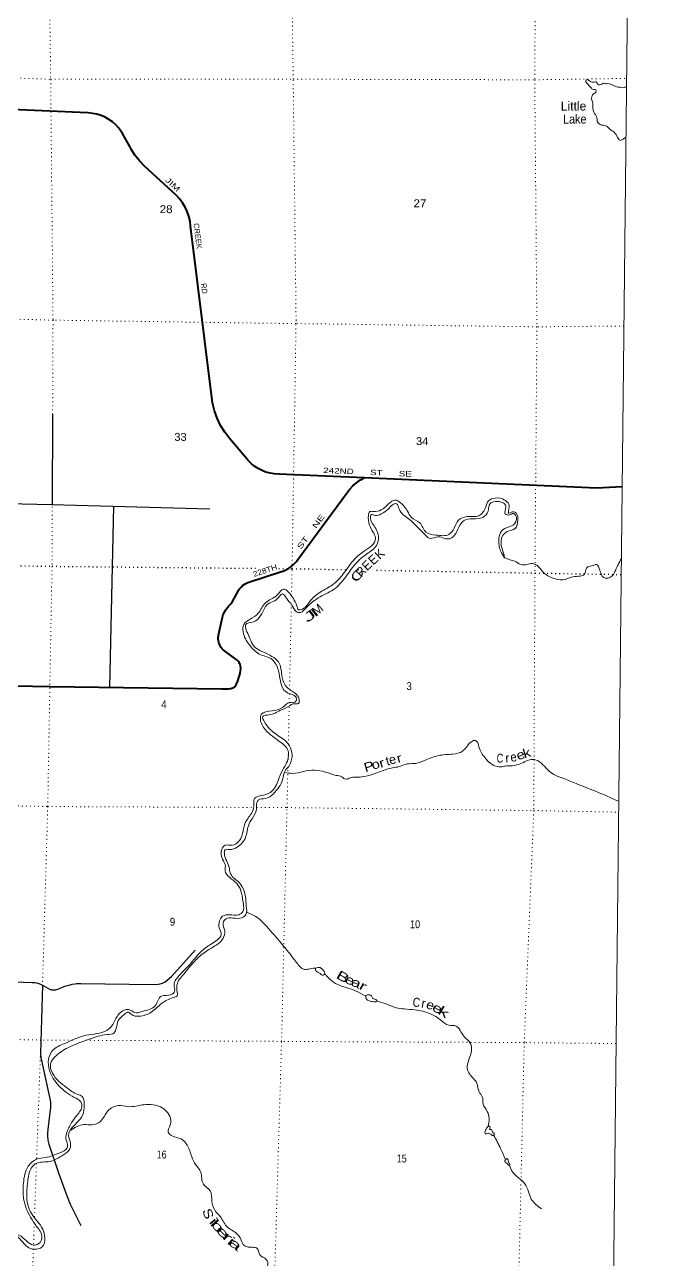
# Model space of a CAD drawing. Header units: feet. Extents: x -493433 to -244333, y 184684 to 373072.
# Drawn here: x -258986 to -244583, y 246588 to 273979 of the extents above; entities that cross this region are included whole.
import ezdxf
from ezdxf.enums import TextEntityAlignment as Align

# ---------------------------------------------------------------- set-up
doc = ezdxf.new("R2010")
doc.units = ezdxf.units.FT
doc.header["$LTSCALE"] = 60
doc.linetypes.add('DOTTED', pattern=[1.5, 0.3, -1.2])
for name, color, linetype, lineweight in [('26', 7, 'Continuous', 40), ('27', 7, 'Continuous', 13), ('29', 7, 'Continuous', 25), ('39', 7, 'Continuous', 13), ('4', 7, 'Continuous', 13), ('41', 7, 'Continuous', 13), ('6', 7, 'DOTTED', 25), ('7', 7, 'DOTTED', 13)]:
    doc.layers.add(name, color=color, linetype=linetype, lineweight=lineweight)

msp = doc.modelspace()

# ---------------------------------------------------------------- linework, layer by layer
at = {"layer": '26'}
for points in [[(-251457.32, 263924.61), (-253347.1, 264007.42), (-253452.46, 264015.19), (-253455.41, 264015.5), (-253547.36, 264029.97), (-253637.28, 264053.97), (-253724.2, 264087.24), (-253807.17, 264129.41), (-253885.28, 264180.02), (-253957.66, 264238.53), (-254023.54, 264304.27), (-254441.34, 264793.97), (-254549.96, 264935.18), (-254643.23, 265086.96), (-254720.12, 265247.66), (-254779.79, 265415.51), (-254821.59, 265588.69), (-254832, 265650.83), (-255306.98, 269513.74), (-255307, 269514.02), (-255320.96, 269623.18), (-255346.25, 269730.29), (-255382.6, 269834.16), (-255429.61, 269933.67), (-255486.76, 270027.72), (-255553.42, 270115.27), (-255628.88, 270195.38), (-256328.61, 270838.45), (-256441.3, 270954.77), (-256541.21, 271082.22), (-256627.26, 271219.42), (-256657.33, 271276.2), (-256818.93, 271561.48), (-256903.01, 271686.57), (-256968.79, 271757.72), (-257041.66, 271821.61), (-257120.8, 271877.53), (-257205.35, 271924.87), (-257294.39, 271963.11), (-257386.94, 271991.83), (-257481.98, 272010.73), (-257578.48, 272019.58), (-257589.25, 272019.94), (-259444.63, 272106.18)], [(-263789.88, 259397.74), (-258428.49, 259298.97), (-254617.32, 259241.63), (-254463.14, 259245.01), (-254426.23, 259248.22), (-254408.3, 259251.29), (-254390.79, 259256.21), (-254373.89, 259262.94), (-254357.79, 259271.4), (-254342.66, 259281.49), (-254328.67, 259293.11), (-254315.97, 259306.13), (-254304.69, 259320.4), (-254294.98, 259335.78), (-254286.92, 259352.08), (-254280.61, 259369.14), (-254279.11, 259374.22), (-254210.85, 259587.62), (-254208.73, 259596.33), (-254200.4, 259642.81), (-254196.98, 259689.89), (-254196.88, 259706.4), (-254198.93, 259731.87), (-254203.63, 259756.99), (-254210.93, 259781.48), (-254220.74, 259805.08), (-254232.98, 259827.52), (-254247.48, 259848.55), (-254264.11, 259867.96), (-254282.68, 259885.52), (-254302.98, 259901.04), (-254529.4, 260065.76), (-254559.98, 260087.4), (-254588.13, 260112.12), (-254613.55, 260139.65), (-254635.94, 260169.68), (-254655.08, 260201.89), (-254670.74, 260235.92), (-254682.76, 260271.41), (-254691.01, 260307.95), (-254695.39, 260345.16), (-254695.86, 260382.62), (-254692.41, 260419.92), (-254690.51, 260431.59), (-254602.18, 260836.12), (-254583.31, 260892.95), (-254558.6, 260947.49), (-254528.33, 260999.16), (-254492.83, 261047.37), (-254484.21, 261057.62), (-254465.52, 261075.68), (-254418.5, 261128.13), (-254377.22, 261185.21), (-254342.13, 261246.28), (-254305.4, 261317.23), (-254254.37, 261413.02), (-254243.01, 261432.23), (-254217.13, 261469.09), (-254187.54, 261503.03), (-254154.56, 261533.69), (-254118.55, 261560.74), (-254079.92, 261583.88), (-254039.08, 261602.85), (-253289.35, 261845.98), (-253259.48, 261856.02), (-253239.35, 261864), (-253197.63, 261881.22), (-253140.16, 261912.33), (-253086.27, 261949.28), (-253061.53, 261970.36), (-253036.49, 261991.7), (-253013.28, 262016.65), (-252963.46, 262070.21), (-252928.17, 262114.83), (-251851.75, 263579.94), (-251785.97, 263666.35), (-251711.52, 263745.4), (-251629.21, 263816.25), (-251539.95, 263878.09), (-251491.11, 263905.59), (-251457.32, 263924.61)], [(-245739.35, 263727.55), (-246300.86, 263698.67), (-251457.32, 263924.61)]]:
    msp.add_lwpolyline(points, dxfattribs=at)
at = {"layer": '29'}
for p, q in [((-258368.09, 265335.24), (-258376.95, 263332.07)), ((-257018.52, 263294.97), (-257107.86, 259278.59)), ((-255730.83, 252864.94), (-255210.17, 253447.6)), ((-259685.35, 252761.35), (-258817.66, 252729.9)), ((-258592.44, 252670.85), (-258634.41, 251160.59)), ((-257743.83, 252704.79), (-256135.09, 252686.44)), ((-258235.07, 248506.86), (-258061.2, 248017.21))]:
    msp.add_line(p, q, dxfattribs=at)
for points in [[(-263669.84, 263449.66), (-258381.47, 263331.72), (-254880.19, 263240.4)], [(-256135.09, 252686.44), (-256026.04, 252690.84), (-255982.68, 252699.52), (-255930.65, 252716.87), (-255872.12, 252745.07), (-255828.76, 252777.6), (-255730.83, 252864.94)], [(-258817.66, 252729.9), (-258751, 252725.55), (-258697.88, 252714.7), (-258639.35, 252695.18), (-258592.44, 252670.85)], [(-258592.44, 252670.85), (-258528.8, 252632.28), (-258424.74, 252575.88), (-258409.57, 252570.46), (-258384.64, 252566.12), (-258346.7, 252562.87), (-258329.36, 252563.95), (-258297.92, 252568.29), (-258251.31, 252580.22), (-258109.32, 252640.95), (-258077.88, 252651.8), (-258004.18, 252673.49), (-257931.56, 252690.84), (-257868.65, 252702.34), (-257837.25, 252704.93), (-257775.43, 252704.5), (-257743.83, 252704.79)], [(-258634.41, 251160.59), (-258625.28, 251066.27), (-258612.28, 250996.87), (-258417.17, 250081.55), (-258412.83, 250027.32), (-258417.17, 249964.43), (-258473.53, 249469.9), (-258480.04, 249389.63), (-258482.21, 249331.08), (-258471.37, 249229.12), (-258451.86, 249144.55), (-258235.07, 248506.86)], [(-258061.2, 248017.21), (-257974.94, 247808.43), (-257740.81, 247337.76)]]:
    msp.add_lwpolyline(points, dxfattribs=at)
at = {"layer": '39'}
for points in [[(-245641.98, 272592.42), (-245686.76, 272590.44), (-245882.95, 272608.22), (-246066.37, 272671.75), (-246096.68, 272667.85), (-246134.98, 272680.16), (-246209.87, 272650.19), (-246294.56, 272672.83), (-246302.49, 272699.14), (-246379.21, 272703.55), (-246463.87, 272730.23), (-246526.32, 272758.83), (-246546.68, 272728.6), (-246498.63, 272655.6), (-246420.36, 272568.3), (-246366, 272539.74), (-246321.59, 272535.49), (-246325.93, 272482.95), (-246394.93, 272422.63), (-246413.33, 272382.29), (-246391.99, 272228.55), (-246366.83, 272034.36), (-246300.78, 271928.93), (-246291.22, 271833.87), (-246227, 271762.82), (-246099.94, 271733.91), (-246001.42, 271656.63), (-245890.85, 271567.16), (-245822.88, 271445.55), (-245790.75, 271413.05), (-245730.05, 271432.98), (-245677.36, 271465.08), (-245654.47, 271475.35)], [(-248349.26, 262152.32), (-248435.25, 262302.32), (-248470.03, 262579.44), (-248414.57, 262744.94), (-248244.4, 262839.15), (-248122.86, 262905.29), (-248103.59, 263099.26), (-248150.34, 263132.78), (-248238.27, 263102.76), (-248329.63, 263124.59), (-248329.07, 263223.64), (-248322.45, 263322.67), (-248421.04, 263387.82), (-248588.61, 263394.68), (-248665.58, 263354.61), (-248710.98, 263182.99), (-248826.85, 263048.1), (-249051.19, 263016.81), (-249259.46, 262971.3), (-249334.69, 262880.68), (-249430.69, 262689.09), (-249564.62, 262574.49), (-249679.7, 262581.1), (-249818.83, 262618.14), (-249992.71, 262582.58), (-250093.34, 262643.7), (-250239.9, 262796.01), (-250487, 263025.61), (-250683.73, 263234.75), (-250741.64, 263350.25), (-250834.67, 263326.43), (-250930.13, 263229.85), (-251082.18, 263125.45), (-251215.67, 263089.69), (-251298.34, 263112.32), (-251319.02, 263027.51), (-251261.23, 262889.77), (-251139.52, 262628.42), (-251185.09, 262426.48), (-251398.2, 262237.46), (-251580.78, 262090.75), (-251839.07, 261770.54), (-252105.32, 261470.59), (-252437.57, 261284.16), (-252743.87, 261043.02), (-252873.7, 260940.53), (-252970.53, 260959.18), (-253060.59, 261103.13), (-253184.93, 261257.36), (-253267.21, 261348.72), (-253330.06, 261304.54), (-253437.7, 261197.9), (-253587.53, 261129.88), (-253660.72, 261043.3), (-253756.62, 260867.88), (-253914.93, 260729.14), (-254086.91, 260671.32), (-254075.49, 260547.96), (-254007.66, 260400.06), (-253937.93, 260231.95), (-253642.18, 260034.46), (-253336.53, 259802.57), (-253277.66, 259499.06), (-253175.89, 259282.27), (-252984.83, 259141.88), (-252902.73, 259018.18), (-252913.38, 258921.2), (-253030.55, 258913.67), (-253115.63, 258867.57), (-253326.26, 258761.42), (-253565.09, 258667.54), (-253708.68, 258629.81), (-253668.96, 258512.37), (-253524.62, 258323.69), (-253114.6, 257978.09), (-253059.18, 257777.7), (-253133.32, 257523.33), (-253210.61, 257426.66), (-253270.3, 257226.81), (-253471.98, 256918.47), (-253652.33, 256808.13), (-253801.93, 256780.54), (-253836.6, 256720.05), (-253849.58, 256568.5), (-253945.67, 256360.74), (-254027.31, 256207.48), (-254087.32, 255953.05), (-254272.34, 255731.56), (-254448.33, 255679.83), (-254545.31, 255672.2), (-254559.85, 255599.49), (-254508.36, 255419.33), (-254448.65, 255265.41), (-254433.05, 255166.28), (-254256.46, 254967.34), (-254156.2, 254841.53), (-254075.81, 254414.61)], [(-253244.6, 257487.47), (-253160.92, 257642.73), (-253155.47, 257893.38), (-253312.06, 258057.86), (-253651.74, 258342.48), (-253761.36, 258599.73), (-253742.77, 258672.42), (-253501.98, 258756.19), (-253271.36, 258827.88), (-253107.15, 258938.29), (-252999.97, 258945.83), (-252959.25, 259022.49), (-253192.64, 259177.23), (-253310.65, 259379.94), (-253361.62, 259651.07), (-253499.59, 259894.3), (-253785.67, 260016.95), (-254006.64, 260224.19), (-254144.39, 260505.83), (-254129.33, 260669.5), (-253989.32, 260788.11), (-253808.83, 260920.68), (-253645.95, 261154.41), (-253526.36, 261232.69), (-253378.36, 261335.09), (-253250.44, 261457.8), (-253133.71, 261386.5), (-253029.49, 261246.52), (-252955.66, 261088.49), (-252915.77, 260999.35), (-252824.82, 261013.07), (-252646.01, 261206.3), (-252422.8, 261395.27), (-252159.37, 261553.73), (-251923.76, 261793.18), (-251673.51, 262121.51), (-251450.33, 262304.42), (-251206.49, 262570.11), (-251322.17, 262827.39), (-251367.39, 263043.91), (-251330.29, 263177.16), (-251249.5, 263178.8), (-251085.73, 263212.39), (-250911.26, 263353.07), (-250777.52, 263433.31), (-250654.67, 263374.1), (-250498.22, 263183.34), (-250414.16, 263049.52), (-250227.05, 262925.32), (-250088.86, 262720.5), (-249867.08, 262656.78), (-249584.28, 262669.6), (-249464.34, 262808.52), (-249364.38, 262987.96), (-249184.21, 263063.93), (-248919.55, 263082.9), (-248764.98, 263276.24), (-248701.6, 263413.4), (-248608.41, 263465.52), (-248394.39, 263456.43), (-248269.68, 263368.91), (-248250.27, 263229.33), (-248258.85, 263140.43), (-248167.81, 263170.32), (-248083.19, 263135.56), (-248051.7, 262989.86), (-248111.31, 262804.16), (-248291.45, 262732.23), (-248390.94, 262637.69), (-248418.38, 262427.58), (-248360.94, 262229.19), (-248349.26, 262152.32)], [(-248349.26, 262152.32), (-248230.35, 262109.31), (-248121.48, 262076.45), (-247990.62, 262005.08), (-247853.3, 262004.43), (-247730.01, 262022.04), (-247627.23, 261983.15), (-247500.8, 261843.07), (-247277.44, 261700.5), (-247057.54, 261661.06), (-246833.01, 261726.71), (-246667.3, 261746.14), (-246582.28, 261782.13), (-246547.37, 261883.04), (-246500.55, 261949.53), (-246393.36, 261977.33), (-246308.42, 261999.16), (-246248.3, 261916), (-246200.59, 261782.35), (-246152.5, 261715.41), (-246053.63, 261700.79), (-245958.42, 261752.9), (-245882.97, 261881.93), (-245829.8, 261998.93), (-245757.17, 262138.29)], [(-253226.99, 257386.31), (-253045.34, 257369.28), (-252806.8, 257410.61), (-252560.26, 257439.77), (-252320.18, 257398.2), (-252082.29, 257324.3), (-251955.26, 257289.34), (-251864.67, 257238.37), (-251767.56, 257270.26), (-251654.39, 257283.88), (-251517.04, 257289.29), (-251262.23, 257350.76), (-251100.35, 257408.62), (-250932.38, 257470.49), (-250655.39, 257527.81), (-250509.58, 257577.49), (-250311.72, 257590.88), (-250135.71, 257646.65), (-249815.97, 257762.39), (-249492.66, 257797.25), (-249278.23, 257860.93), (-249190.89, 257949.47), (-249083.18, 258070.25), (-248988.11, 258098.1), (-248914.17, 257958.27), (-248780.25, 257713.03), (-248508.72, 257519.7), (-248377.44, 257521.11), (-248334.49, 257528.88), (-248175.4, 257538.35), (-247997.42, 257584), (-247861.78, 257644.01), (-247722.23, 257679.74), (-247569.05, 257626.46), (-247428.47, 257488.33), (-247283.78, 257362.31), (-247040.02, 257256.04), (-246717.64, 257125.14), (-246326.73, 256971.68), (-245816.13, 256748.69)], [(-261892.13, 249965.69), (-261889.06, 249793.85), (-262071.73, 249632.98), (-262396.28, 249379.8), (-262625.34, 249227.25), (-262714.73, 249132.66), (-262676.83, 249049.59), (-262558.22, 248954.02), (-262406.58, 248985.65), (-262260.44, 249116.36), (-262116.69, 249180.37), (-261949.26, 249147.24), (-261766.5, 248968.48), (-261267.76, 248240.39), (-261082.96, 248065.67), (-260947.7, 248056.94), (-260834.71, 248038.22), (-260734.69, 247869.96), (-260194.3, 247008.25), (-260009.59, 246815.34), (-259909.07, 246736.02), (-259816.78, 246628.44), (-259719.87, 246623.94), (-259617.95, 246791.25), (-259517.81, 247001.02), (-259416.51, 247059.17), (-259242.3, 247153.36), (-259113.21, 247124.45), (-258948.34, 246996.31), (-258791.35, 246902.58), (-258643.58, 246964.55), (-258614.27, 247148.37), (-258684.25, 247272.01), (-258856.52, 247521.48), (-259009.72, 247928.53), (-259013.8, 248278.28), (-258906.66, 248653.78), (-258722.03, 248806.54), (-258527.93, 248846.06), (-258204.22, 248951.67), (-258048.08, 249064.14), (-258045.45, 249173.29), (-258071.22, 249258.32), (-258044.05, 249419.91), (-257929.69, 249645.79), (-257829.98, 249778.74), (-257719.65, 250004.63), (-257743.45, 250081.56), (-257886.27, 250181.29), (-258236.17, 250445.74), (-258438.26, 250778.23), (-258457.06, 251024.94), (-258363.02, 251226.65), (-258103.69, 251375.02), (-257624.03, 251558.74), (-257167.01, 251667.77), (-257033, 251796.52), (-256939.09, 251975.99), (-256752.45, 252124.7), (-256677.7, 252130.42), (-256552.88, 252061.09), (-256381.1, 252084.54), (-256069.2, 252242.77), (-255977.33, 252418.21), (-255793.38, 252449.69), (-255669.81, 252517.84), (-255672.84, 252695.75), (-255601.37, 252834.9), (-255312.84, 253146.87), (-254979.66, 253499.07), (-254722.22, 253669.69), (-254630.65, 253792.57), (-254672.2, 253944.38), (-254667.3, 254095.97), (-254600.07, 254200.78), (-254448.43, 254232.4), (-254240.41, 254233.44), (-254149.15, 254301.75), (-254138.06, 254477.57), (-254266.91, 254904.72), (-254447.76, 255065.28), (-254543.86, 255213.3), (-254537.26, 255308.28), (-254600.98, 255468.29), (-254617.91, 255688.71), (-254538.68, 255773.24), (-254387.21, 255774.55), (-254227.08, 255878.92), (-254081.32, 256298.71), (-253944.84, 256506.28), (-253903.5, 256675.9), (-253898.77, 256797.17), (-253839.91, 256849.45), (-253692.28, 256887.16), (-253495.87, 256979.23), (-253344.77, 257271.64), (-253244.6, 257487.47)], [(-254075.81, 254414.61), (-254080.83, 254240.78), (-254170.11, 254166.4), (-254372.1, 254159.27), (-254521.65, 254139.76), (-254584.73, 254055.15), (-254551.43, 253873.06), (-254586.69, 253709.48), (-254741.02, 253558.59), (-254953.82, 253426.17), (-255193.23, 253229.19), (-255437.19, 252941.26), (-255602.09, 252707.54), (-255611.05, 252551.93), (-255603.62, 252436.66), (-255692.72, 252394.63), (-255951.96, 252262.43), (-256181.25, 252069.45), (-256446.3, 251981.75), (-256623.78, 252023.02), (-256682.09, 252067.77), (-256781.32, 252019.72), (-256911.34, 251882.87), (-256956.73, 251713.27), (-256999.7, 251614.42), (-257165.53, 251572.75), (-257531.6, 251477.44), (-258029.5, 251281.68), (-258315.39, 251078.86), (-258413.19, 250925.68), (-258371.95, 250719.29), (-258062.75, 250400.45), (-257811.19, 250245.62), (-257714.5, 250200.69), (-257667.04, 250022.57), (-257702.73, 249782.18), (-257914.16, 249534.53), (-258016.28, 249330.83), (-257968.78, 249160.8), (-258008.04, 249003.31), (-258172.33, 248876.72), (-258423.4, 248760.66), (-258750.87, 248705.6), (-258842.28, 248611.02), (-258918.7, 248310.17), (-258940.88, 247958.53), (-258835.85, 247604.26), (-258585.4, 247253.35), (-258540, 247067.16), (-258599.72, 246863.27), (-258773.69, 246811.53), (-258926.88, 246862.79), (-259063.38, 247008.98), (-259188.06, 247102.56), (-259347.96, 247038.63), (-259463.57, 246950.22), (-259551.43, 246768.7), (-259663.55, 246583.25), (-259772.91, 246529.18), (-259871.69, 246559.97), (-260008.13, 246716.27), (-260164.94, 246842.35), (-260467.31, 247298.62), (-260831.44, 247902.76), (-260911.73, 247990.06), (-261041.12, 247964.39), (-261196.22, 248035.88), (-261344.64, 248216.5), (-261829.37, 248922.28), (-262088.8, 249113.53), (-262210.22, 249069.63), (-262366.37, 248953.12), (-262520.31, 248872.98), (-262649.2, 248936.26), (-262791.89, 249058.22), (-262789.1, 249195.67), (-262612.64, 249330.28), (-262338.52, 249593.81), (-262014.38, 249774.22), (-261971.2, 249911.48), (-262030.89, 250069.44), (-262250.13, 250226.14), (-262602.79, 250359.2), (-262751.7, 250452.9), (-262817.5, 250602.8), (-262928.63, 250949.01), (-262912.44, 251312.81), (-262842.81, 251484.31), (-262878.21, 251652.27), (-263086.9, 251889.77), (-263430.6, 252178.45), (-263545.63, 252193.14), (-263584.22, 252152.9), (-263562.68, 252033.52), (-263535.47, 251845.39), (-263552.23, 251738.33), (-263635.5, 251655.84)], [(-254067.48, 254288.09), (-253875.07, 254201.4), (-253627.93, 253977.86), (-252959.99, 253174.18), (-252779.1, 253019.69), (-252653.81, 253035.27), (-252534.57, 253050.88)], [(-264288.88, 252632.46), (-264456.81, 252838.27), (-264577.8, 252869.17), (-264675.73, 252693.75), (-264846.39, 252512.62), (-264996.42, 252408.21), (-265236.49, 252451.79), (-265456.45, 252481.13), (-265595.93, 252457.53), (-266351.67, 252736.03), (-266902.43, 252833.64), (-267239.69, 252833.21), (-267424.34, 252678.42), (-267514.85, 252385.72), (-267513.71, 252230.06), (-267459.62, 252152.99), (-267336.15, 251845.13), (-267057.17, 251538.56), (-266890.75, 251327.54), (-266573.27, 251045.04), (-265986.9, 250456.03), (-265129.41, 249600.92), (-264394.24, 248900.02), (-263883.41, 248525.64), (-263336.79, 248050.02), (-263186.49, 247845.14), (-263010.65, 247512.78), (-262604.38, 246859.92), (-262163.21, 246307.98), (-262013.19, 246054.58), (-261822.63, 245825.25), (-261235.98, 245286.77), (-260876.87, 244866.62), (-260797.65, 244589.3), (-260679.76, 243294.95), (-260643.02, 242647.89), (-260668.57, 242415.53), (-260568.47, 241903.61), (-260388.34, 241615.7), (-260001.81, 241401.62), (-259575.94, 241359.18), (-259358.24, 241287.39), (-258781.42, 241153.27), (-258579.94, 241071.46), (-258493.97, 240917.42), (-258289.03, 240732.49), (-258132.47, 240561.94), (-257970.83, 240219.54), (-257549.79, 239677.8), (-257370.85, 239537.47), (-257234.24, 239411.49), (-256903.79, 239278.53), (-255697.2, 239090.9), (-255430.34, 239142.2), (-255334.9, 239234.74), (-255336.26, 239352), (-255249.4, 239355.63), (-255073.68, 239358.84), (-254932.16, 239386.48), (-254813.34, 239329.31), (-254636.04, 239255.7), (-254463.1, 239125.51), (-254309.26, 238831.66), (-254072.06, 238278.66), (-254000.77, 238029.67), (-254007.09, 237983.21), (-254045.57, 237963.17), (-254181.29, 237891.04), (-254488.87, 237781.31), (-254774.18, 237681.57), (-255039.57, 237533.23), (-255175.6, 237404.5), (-255417.18, 237181.25), (-255553.35, 237028.25), (-255554.05, 236904.94), (-255354.66, 236808.99), (-255098.91, 236680.42), (-254895.36, 236606.69), (-254480.22, 236453.11), (-254182.36, 236271.79), (-253776.43, 235916.11), (-253197.52, 235438.31), (-252633.95, 235104.12), (-252326.11, 234902.54), (-251866.99, 234667.89), (-251174.44, 234286.6), (-250786.45, 233973.45), (-250386.41, 233648.11), (-249956.25, 233292.32)], [(-252534.57, 253050.88), (-252437.59, 253058.51), (-252375.26, 253009.7), (-252335.29, 252936.74), (-252365.83, 252892.41), (-252444.36, 252933.21), (-252528.87, 252988.19), (-252538.83, 253012.49), (-252534.57, 253050.88)], [(-252339.4, 252922.6), (-252287.2, 252869.8), (-252184.76, 252770.26), (-251993.52, 252662.22), (-251852.43, 252615.05), (-251634.76, 252537.21), (-251431.4, 252429.11)], [(-251431.4, 252429.11), (-251368.64, 252457.11), (-251300.12, 252432.53), (-251268.13, 252375.78), (-251201.6, 252355.25), (-251173.58, 252310.64), (-251228.16, 252300.79), (-251325.02, 252313.38), (-251399.52, 252354.16), (-251431.4, 252429.11)], [(-251168.84, 252311.65), (-250980.02, 252255.15), (-250752.3, 252169.17), (-250572.71, 252144.06), (-250332.53, 252120.69), (-249991.71, 252036.2), (-249758.27, 251891.57), (-249583.18, 251783.6), (-249421.74, 251762.62), (-249253.36, 251539.46), (-249098.77, 251379.03), (-249079.48, 251219.24), (-249139.22, 251011.3), (-249174.63, 250819.42), (-249122.8, 250699.91), (-248958.4, 250488.89), (-248908.96, 250302.68), (-248840.92, 250193.19), (-248819.64, 250027.32), (-248729.66, 249869.22), (-248688.09, 249719.43), (-248717.46, 249525.5)], [(-257964.38, 249451.8), (-257677.63, 249577.89), (-257497.94, 249570.97), (-257305.65, 249648.91), (-257136.69, 249886.65), (-256913.91, 249998.81), (-256697.95, 249975.55), (-256344.3, 250018.35), (-256017.32, 249986.49), (-255770.17, 249767), (-255759.17, 249568.83), (-255806.52, 249409.36), (-255714.11, 249324.01), (-255520.59, 249260.43), (-255384.05, 249122.32), (-255282.51, 248865.11), (-255196.67, 248688.83), (-255084.53, 248520.51), (-255023.42, 248255.4), (-254872.8, 248107.12), (-254835.8, 247864.36), (-254746.39, 247641.61), (-254665.88, 247556.29), (-254507.68, 247319.02), (-254356.82, 247213.19), (-254208.23, 247062.89), (-254108.25, 246886.55), (-253936.77, 246855.41), (-253829.91, 246824.59), (-253776.15, 246688.89), (-253629.3, 246587.12), (-253601.86, 246439.42), (-253637.05, 246287.97), (-253540.3, 246255.17), (-253384.73, 246266.56), (-253337.02, 246132.92), (-253229.34, 245889.82), (-252995.64, 245791.69), (-252781.65, 245778.55), (-252718.64, 245849), (-252697.7, 245982.33), (-252620.93, 245986.01), (-252436.93, 246027.59), (-252325.4, 246107.93), (-252159.56, 246151.62), (-252028.35, 246140.89), (-251954.11, 246055.64), (-251946.55, 245964.63), (-251845.51, 245976.28), (-251734.6, 245947.46), (-251608.86, 246041.88), (-251478.9, 246166.6), (-251345.52, 246184.17), (-251163.87, 246165.11), (-251041.2, 246073.57), (-250890.39, 245957.63), (-250652.45, 245893.84), (-250333.27, 245912.55), (-249939.81, 245852.07), (-249591.07, 245741.26), (-249267.94, 245741.75), (-248933.06, 245679.53), (-248291.52, 245563.29), (-248045.15, 245562.13), (-247856.47, 245714.88), (-247753.11, 245781.1), (-247502.91, 245741.51), (-247236.45, 245722.06), (-246996.12, 245724.97), (-246770.24, 245671.34), (-246653.69, 245567.7), (-246518.5, 245546.84), (-246376.25, 245346.04), (-246165.46, 245124.7), (-245949.9, 244980.68)], [(-248717.46, 249525.5), (-248768.37, 249450.94), (-248770.86, 249368.07), (-248718.25, 249386.02), (-248653.76, 249361.46), (-248589.29, 249334.87), (-248576.92, 249379.29), (-248615.12, 249409.79), (-248639.03, 249466.51), (-248677.38, 249470.73), (-248667, 249521.22), (-248683.02, 249545.55), (-248709.33, 249535.57), (-248717.46, 249525.5)], [(-248581.95, 249336.38), (-248437.42, 249049.12), (-248325.39, 248795.12)], [(-248325.77, 248793.88), (-248289.27, 248822.01), (-248263.21, 248787.52), (-248251.41, 248730.86), (-248231.55, 248672.14), (-248245.69, 248670.18), (-248293.89, 248718.93), (-248332.12, 248743.37), (-248342.07, 248769.69), (-248325.77, 248793.88)], [(-248239.75, 248668.91), (-248169.77, 248526.3), (-247898.62, 248264.24), (-247816.82, 248085.96), (-247753.13, 247921.91), (-247526.14, 247706.56)], [(-252040.77, 230935.58), (-252046.25, 231177.54), (-252155.45, 231507.57), (-252336.52, 231629.71), (-252443.88, 231571.59), (-252617.57, 231568.37), (-252865.55, 231642.32), (-252995.59, 231859.23), (-253008.17, 232136.24), (-252935.68, 232455.31), (-252788.73, 232729.54), (-252563.58, 232904.35), (-252349.02, 232992.29), (-252189.45, 232997.6), (-251967.68, 232929.84), (-251743.87, 232868.14), (-251407.23, 232759.41), (-251058.92, 232571.79), (-250587.88, 232302.72), (-250287.7, 232173.95), (-250070.32, 232045.56), (-249770.76, 231807.63), (-249421.71, 231751.4), (-249144.84, 231786.48), (-249021.07, 231889), (-249004.08, 232036.49), (-249150.48, 232219.12), (-249481.76, 232560.3), (-249903.56, 232966.6), (-250263.6, 233223.01), (-250825.83, 233793.72), (-251328.7, 234147.84), (-252333.26, 234708.5), (-252693.36, 234954.81), (-253110.26, 235154.89), (-253544.62, 235482.4), (-253787.87, 235677.62), (-254223.97, 236055.68), (-254467.17, 236261.01), (-254807.51, 236428.38), (-255259.1, 236565.95), (-255450.71, 236609.31), (-255575.84, 236622.03), (-255686.02, 236780.23), (-255705.12, 236974.39), (-255688.07, 237131.98), (-255598.75, 237214.45), (-255442.13, 237411.82), (-255145.9, 237657.05), (-254833.38, 237926.46), (-254677.07, 238069.25), (-254557.82, 238086.88), (-254392.16, 238098.23), (-254258.14, 238229), (-254222.8, 238406.73), (-254416.71, 238757.37), (-254617.17, 239021.11), (-254902.59, 239258.98), (-255068.21, 239255.72), (-255230.15, 239187.75), (-255349.72, 239113.52), (-255487.53, 239027.24), (-255798.65, 239006.47), (-256541.45, 239072.65), (-256868.44, 239102.49), (-257031.97, 239111.35), (-257295.55, 239282.4), (-257474.69, 239388.37), (-257760.59, 239541.33), (-257846.78, 239656.97), (-257910.55, 239806.86), (-258055.15, 239949.05), (-258171.06, 240165.9), (-258439.09, 240622.01), (-258703.84, 240944.69), (-258886.87, 241076.95), (-259255.76, 241195.94), (-259437.5, 241198.82), (-259516.39, 241174.93), (-259697.79, 241238.46), (-260195.81, 241378.27), (-260513.96, 241543.52), (-260720.2, 241855.81), (-260826.41, 242359.67), (-260888.54, 242800.66), (-260873.85, 243255.44), (-260927.09, 244197.73), (-261012.81, 244754.06), (-261248.98, 245131.18), (-261648.9, 245476.73), (-262011.08, 245712.93), (-262122.95, 245927.74), (-262252.95, 246152.75), (-262385.35, 246309.03), (-262556, 246487.73), (-262736.64, 246684.67), (-262918.46, 247031.21)]]:
    msp.add_spline(points, degree=3, dxfattribs=at)
at = {"layer": '4'}
msp.add_lwpolyline([(-489136.84, 372822.34), (-458570.27, 372170.54), (-428002.84, 371560.78), (-397434.59, 370993.07), (-366865.58, 370467.41), (-336295.9, 369983.8), (-305725.57, 369542.24), (-275154.66, 369142.74), (-244583.22, 368785.28), (-246606.46, 184933.95), (-277430.78, 185294.37), (-308254.58, 185697.19), (-339077.78, 186142.4), (-369900.35, 186630.01), (-400722.22, 187160.02), (-431543.33, 187732.42), (-462363.63, 188347.22), (-493183.05, 189004.41)], close=True, dxfattribs=at)
msp.add_lwpolyline([(-489136.84, 372822.34), (-458570.27, 372170.54), (-428002.84, 371560.78), (-397434.59, 370993.07), (-366865.58, 370467.41), (-336295.9, 369983.8), (-305725.57, 369542.24), (-275154.66, 369142.74), (-244583.22, 368785.28), (-246606.46, 184933.95), (-277430.78, 185294.37), (-308254.58, 185697.19), (-339077.78, 186142.4), (-369900.35, 186630.01), (-400722.22, 187160.02), (-431543.33, 187732.42), (-462363.63, 188347.22), (-493183.05, 189004.41)], close=True, dxfattribs=at)
at = {"layer": '6'}
for points in [[(-271723.9, 262585.62), (-269099.89, 262440.26), (-263665.58, 262058.82), (-258381.12, 261963.13), (-253867.64, 261917.84)], [(-253353.13, 261912.68), (-253058.05, 261909.72), (-251850.19, 261888.15)], [(-251182.86, 261876.24), (-247672.62, 261813.55), (-245760.79, 261779.89)]]:
    msp.add_lwpolyline(points, dxfattribs=at)
at = {"layer": '7'}
for p, q in [((-253115.09, 259228.39), (-253074.83, 261120.99)), ((-253121.43, 258930.16), (-253117.41, 259119.07)), ((-253140.93, 258013.36), (-253122.84, 258863.88)), ((-253148.21, 257671.81), (-253143.91, 257873.78)), ((-258725.76, 248715.8), (-258769.95, 247499.85)), ((-258773.61, 247399.35), (-258791.66, 246902.72))]:
    msp.add_line(p, q, dxfattribs=at)
for points in [[(-258468.24, 276968.27), (-258410.95, 272768.41), (-258358.35, 267423.21), (-258381.12, 261963.13), (-258475.86, 256632.78), (-258626.3, 251452.29), (-258722.47, 248806.39)], [(-253070.73, 261313.77), (-253058.05, 261909.72), (-252969.67, 267421.55), (-253033.05, 272769.31), (-253090.02, 276906.63)], [(-247652.37, 276845.63), (-247677.44, 272756.17), (-247629.65, 267275.55), (-247672.62, 261813.55), (-247698.36, 256543.52), (-247911.22, 251395.66), (-248031.64, 246166.51), (-248156.14, 240929.29), (-248280.59, 235702.17), (-248448.61, 230895.34)], [(-265924.34, 272998.97), (-263759.61, 272939.19), (-258410.95, 272768.41), (-253033.05, 272769.31), (-247677.44, 272756.17), (-245639.66, 272786.1)], [(-245700.12, 267293.56), (-247629.65, 267275.55), (-252972.81, 267347.26), (-258358.35, 267423.21), (-263707.21, 267557.61), (-269192.52, 267848.31), (-270497.17, 267857.12)], [(-253799.14, 235935.53), (-253588.44, 240950.87), (-253445.82, 246177.9), (-253290.98, 251423.07), (-253170.8, 256609.77), (-253151.94, 257496.28)], [(-269894.24, 257024.53), (-268920.33, 257047.96), (-263996.49, 256747.78), (-258475.86, 256632.78), (-253914.96, 256612.99)], [(-253840.71, 256612.68), (-253170.8, 256609.77), (-247698.36, 256543.52), (-245818.79, 256508.87)], [(-257922.56, 251448.44), (-258626.3, 251452.29), (-262756.18, 251535.54)], [(-245875.29, 251375.4), (-247911.22, 251395.66), (-253290.98, 251423.07), (-257633.86, 251446.86)], [(-258794.89, 246813.94), (-258817.6, 246189.1), (-258954.39, 241194.02)]]:
    msp.add_lwpolyline(points, dxfattribs=at)

# ---------------------------------------------------------------- texts
at = {"layer": '27'}
for s, rotation, width, p in [('JIM', 317.416, 1.45, (-255883.14, 270516.58)), ('CREEK', 277.01, 0.95, (-255242.59, 269565.99)), ('RD', 277.01, 0.85, (-255079.25, 268235.23)), ('242ND      ST      SE', 357.491, 1.35, (-252367.53, 264034.56)), ('ST    NE', 53.695, 1.5, (-252864.46, 262326.65)), ('228TH', 17.968, 1.15, (-253902.17, 261726.31))]:
    msp.add_text(s, height=120, rotation=rotation, dxfattribs=dict(at, width=width)).set_placement(p)
at = {"layer": '41'}
msp.add_text('Little', height=200, dxfattribs=at).set_placement((-247098.87, 272074.07))
at = {"layer": '41', "width": 0.9}
msp.add_text('Lake', height=200, dxfattribs=at).set_placement((-247051.75, 271785.44))
at = {"layer": '41'}
for s, rotation, p in [('E', 42.453, (-251193.79, 262037.45)), ('K', 43.443, (-251047.97, 262163.89)), ('R', 48.019, (-251460.52, 261779.64)), ('E', 44.253, (-251329.29, 261913.57)), ('M', 40.294, (-252427.62, 260925.07)), ('r', 5.311, (-248277.99, 257612.17)), ('t', 15.659, (-250914, 257547.42)), ('r', 352.029, (-250157.12, 252171.17))]:
    msp.add_text(s, height=200, rotation=rotation, dxfattribs=at).set_placement(p, align=Align.CENTER)
for s, rotation, width, p in [('C', 52.126, 1.55, (-251536.26, 261702.85)), ('J', 38.222, 2, (-252610.72, 260784.61)), ('I', 39.294, 1.6, (-252501.19, 260862.2)), ('e', 13.804, 1.05, (-250809.43, 257581.86)), ('r', 14.721, 1.2, (-250659.3, 257613.13)), ('C', 358.515, 0.75, (-248451.05, 257605.39)), ('e', 9.514, 0.95, (-248133.93, 257634.46)), ('e', 22.297, 1.25, (-247955.98, 257688.27)), ('k', 16.759, 1.25, (-247826.26, 257727.08)), ('P', 16.718, 1.25, (-251325.8, 257427.17)), ('o', 19.939, 1.2, (-251175.08, 257475.21)), ('r', 17.083, 1.25, (-251041.52, 257506.77)), ('B', 330.361, 1.55, (-251979.92, 252770.62)), ('e', 335.169, 1.35, (-251815.22, 252694.43)), ('a', 336.199, 1.4, (-251675.1, 252632.31)), ('r', 331.605, 1.6, (-251527.96, 252563.14)), ('C', 354.439, 0.85, (-250309.9, 252190.03)), ('e', 341.454, 1.15, (-250022.17, 252139.31)), ('e', 332.234, 1.4, (-249880.24, 252069.62)), ('k', 328.273, 1.75, (-249748.69, 251988.5)), ('S', 290.695, 1.3, (-255012.52, 247564.44)), ('i', 309.682, 1.65, (-254877.74, 247375.09)), ('b', 312.625, 2, (-254785.68, 247256.96)), ('e', 313.452, 2, (-254665.77, 247121.48)), ('r', 319.294, 2.05, (-254551.73, 247008.99)), ('i', 319.233, 1.7, (-254474.07, 246916.91)), ('a', 320.877, 1.9, (-254379.27, 246846.54))]:
    msp.add_text(s, height=200, rotation=rotation, dxfattribs=dict(at, width=width)).set_placement(p, align=Align.CENTER)
at = {"layer": '7'}
for s, width, p in [('27', 1.1, (-250366.41, 269929.08)), ('28', 1.1, (-255994.91, 269798.36)), ('33', 1.05, (-255669.16, 264747.25)), ('34', 1.05, (-250310.19, 264652.11)), ('3', 0.9, (-250520.63, 259217.18)), ('4', 0.9, (-255958.47, 258813.49)), ('9', 0.9, (-255768.52, 253989.99)), ('10', 0.85, (-250441.43, 253934.53)), ('16', 0.85, (-256061.73, 248826.43)), ('15', 0.85, (-250737.1, 248737.25))]:
    msp.add_text(s, height=175, rotation=359.73, dxfattribs=dict(at, width=width)).set_placement(p)

doc.saveas('drawing.dxf')
